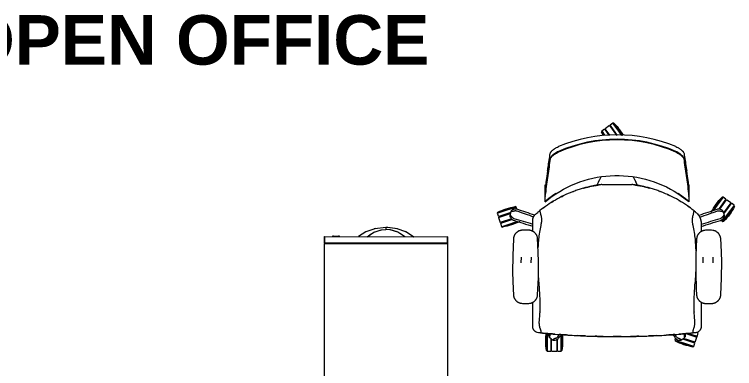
# Model space of a CAD drawing. Header units: inches. Extents: x 920 to 2661, y -647 to 1865.
# Drawn here: x 2436.1 to 2523.5, y 1486.7 to 1529.6 of the extents above; entities that cross this region are included whole.
import ezdxf

# ---------------------------------------------------------------- set-up
doc = ezdxf.new("R2010")
doc.units = ezdxf.units.IN
doc.header["$MEASUREMENT"] = 0
doc.layers.add('A-AREA-IDEN', color=2, linetype='Continuous', lineweight=9)
doc.layers.add('I-FURN', color=30, linetype='Continuous', lineweight=9)
doc.styles.add('Swis721 Lt BT_B', font='', dxfattribs={"height": 6})
doc.styles.get('Swis721 Lt BT_B').set_extended_font_data('Swis721 Lt BT', bold=True)

# ---------------------------------------------------------------- blocks, each defined once
blk = doc.blocks.new('HON - Contain - Mobile Pedestal M Fronts BF - 18_ D-V28-FIRST FLOOR CONSTRUCTION')
at = {"layer": 'I-FURN'}
for p, q in [((-7.5, 8.019), (-7.5, -8.149)), ((7.5, -8.149), (7.5, 8.023)), ((-7.437, -8.149), (-7.5, -8.149)), ((-7.455, -8.211), (-7.455, -8.976)), ((-7.455, -8.211), (-7.455, -8.976)), ((-7.455, -8.211), (-7.455, -8.211)), ((-7.453, -8.211), (-7.447, -8.211)), ((-7.449, -8.211), (-7.449, -8.976)), ((-7.449, -8.211), (-7.449, -8.976)), ((-7.444, -8.211), (-7.449, -8.211)), ((-7.449, -8.211), (-7.394, -8.211)), ((-7.449, -8.976), (-7.449, -8.211)), ((-7.449, -8.211), (-7.449, -8.976)), ((7.437, -8.149), (-7.437, -8.149)), ((-7.394, -8.211), (7.4, -8.211)), ((7.4, -8.211), (7.455, -8.211)), ((7.5, -8.149), (7.437, -8.149)), ((7.455, -8.211), (7.453, -8.211)), ((7.455, -8.976), (7.455, -8.211)), ((7.455, -8.211), (7.455, -8.976)), ((7.455, -8.976), (7.455, -8.211)), ((7.455, -8.976), (7.455, -8.211)), ((7.455, -8.211), (7.455, -8.211)), ((-7.455, -8.976), (-7.455, -8.976)), ((-7.447, -8.976), (-7.453, -8.976)), ((-7.394, -8.976), (-7.449, -8.976)), ((-7.449, -8.976), (-7.444, -8.976)), ((7.4, -8.976), (-7.394, -8.976)), ((-3.347, -8.979), (-3.343, -8.976)), ((-3.347, -8.979), (-3.292, -9.014)), ((-3.317, -8.976), (-3.343, -8.976)), ((-2.296, -8.976), (-1.783, -9.31)), ((-1.358, -9.552), (-0.558, -9.807)), ((1.415, -9.534), (0.579, -9.8)), ((2.296, -8.976), (1.783, -9.31)), ((5.642, -8.976), (5.642, -9.023)), ((5.642, -9.023), (5.763, -9.023)), ((6.468, -9.023), (5.642, -9.023)), ((6.347, -9.023), (6.468, -9.023)), ((6.468, -9.023), (6.468, -8.976)), ((7.455, -8.976), (7.4, -8.976)), ((7.453, -8.976), (7.455, -8.976)), ((7.455, -8.976), (7.455, -8.976))]:
    blk.add_line(p, q, dxfattribs=at)
at = {"layer": 'I-FURN', "flags": 128}
for points in [[(-3.347, -8.979), (-2.415, -9.572), (-1.371, -9.939), (-0.225, -10.088), (0, -10.095)], [(-2.462, -9.543), (-2.415, -9.572), (-2.331, -9.602)], [(-2.296, -8.976), (-1.459, -9.52), (-0.526, -9.817), (0, -9.855)], [(2.296, -8.976), (1.459, -9.52), (0.526, -9.817), (0, -9.855)], [(0, -10.095), (1.362, -9.941), (2.455, -9.553), (3.347, -8.979)], [(2.33, -9.597), (2.455, -9.553), (3.347, -8.979)], [(-1.421, -9.921), (-1.371, -9.939), (-1.183, -9.963)], [(-0.384, -10.067), (-0.225, -10.088), (0, -10.095)], [(1.281, -9.95), (1.362, -9.941), (1.446, -9.911)]]:
    blk.add_lwpolyline(points, dxfattribs=at)
at = {"layer": 'I-FURN'}
for points, knots in [([(3.317, -8.976), (3.318, -8.976), (3.324, -8.976), (3.332, -8.976), (3.339, -8.976), (3.345, -8.976), (3.345, -8.976), (3.343, -8.976)], [0.8888889, 0.8888889, 0.8888889, 0.8888889, 0.8958333, 0.9166667, 0.9375, 0.9583333, 1, 1, 1, 1]), ([(0, -9.9), (0, -9.897), (0, -9.89), (0, -9.883), (0, -9.878), (0, -9.877)], [0, 0, 0, 0, 0.363636, 0.727273, 1, 1, 1, 1]), ([(0, -9.897), (0, -9.895), (0, -9.89), (0, -9.883), (0, -9.88), (0, -9.878)], [0.0909091, 0.0909091, 0.0909091, 0.0909091, 0.3636364, 0.7272727, 0.9090909, 0.9090909, 0.9090909, 0.9090909]), ([(0, -9.975), (0, -9.962), (0, -9.941), (0, -9.92), (0, -9.908), (0, -9.902), (0, -9.9)], [0, 0, 0, 0, 0.5, 0.75, 0.875, 1, 1, 1, 1]), ([(0, -10.094), (0, -10.094), (0, -10.087), (0, -10.054), (0, -10.005), (0, -9.975)], [0.3333333, 0.3333333, 0.3333333, 0.3333333, 0.4444444, 0.6666667, 1, 1, 1, 1])]:
    blk.add_open_spline(points, degree=3, knots=knots, dxfattribs=at)
for points in [[(3.344, -8.976), (3.345, -8.976), (3.345, -8.976), (3.343, -8.976)], [(0, -9.877), (0, -9.871), (0, -9.862), (0, -9.857), (0, -9.856)], [(0, -9.876), (0, -9.882), (0, -9.888), (0, -9.895)], [(0, -9.876), (0, -9.882), (0, -9.888), (0, -9.895)]]:
    blk.add_open_spline(points, degree=3, dxfattribs=at)
blk = doc.blocks.new('HON_Ignition_2_Task_Low-back - Task Low-back_ Mesh Back_ Advanced Synchro-tilt-V59-FIRST FLOOR CONSTRUCTION')
at = {"layer": 'I-FURN'}
for p, q in [((-0.514, 15.12), (-0.853, 14.873)), ((-0.385, 15.109), (-0.514, 15.12)), ((0.192, 14.149), (-0.479, 15.072)), ((0.271, 14.207), (-0.353, 15.065)), ((-1.872, 14.132), (-1.901, 14.006)), ((-1.532, 14.379), (-1.872, 14.132)), ((-1.837, 14.085), (-1.518, 13.646)), ((-1.498, 14.332), (-1.008, 13.658)), ((-0.932, 14.816), (-1.452, 14.437)), ((-0.877, 13.645), (-1.452, 14.437)), ((-0.932, 14.815), (-0.079, 13.643)), ((-0.147, 13.903), (-0.818, 14.826)), ((0.565, 13.637), (0.192, 14.149)), ((0.689, 13.632), (0.271, 14.207)), ((-1.869, 13.962), (-1.631, 13.634)), ((0.051, 13.63), (-0.147, 13.903)), ((-2.267, 7.996), (-2.475, 7.588)), ((2.481, 7.575), (2.267, 7.996)), ((-8.717, 7.206), (-8.717, 6.465)), ((8.717, 6.465), (8.717, 7.206)), ((-8.717, 6.465), (-8.717, 6.38)), ((-8.717, 6.465), (-8.717, 6.387)), ((-8.717, 6.465), (-8.717, 6.387)), ((-8.717, 6.234), (-8.717, 6.38)), ((8.717, 6.38), (8.717, 6.465)), ((8.717, 6.387), (8.717, 6.465)), ((8.717, 6.387), (8.717, 6.465)), ((8.717, 6.38), (8.717, 6.234)), ((12.861, 6.15), (12.732, 6.139)), ((13.2, 5.904), (12.861, 6.15)), ((12.7, 6.095), (12.077, 5.236)), ((12.826, 6.103), (12.156, 5.179)), ((12.443, 4.692), (13.28, 5.845)), ((13.166, 5.856), (12.496, 4.933)), ((13.801, 5.467), (12.92, 4.253)), ((13.176, 4.439), (13.846, 5.363)), ((13.801, 5.468), (13.28, 5.846)), ((14.22, 5.164), (13.88, 5.411)), ((-13.396, 4.558), (-14.482, 4.206)), ((-13.427, 4.651), (-14.435, 4.323)), ((-12.418, 4.979), (-13.427, 4.651)), ((-12.311, 4.911), (-13.396, 4.558)), ((-12.255, 4.93), (-12.366, 4.996)), ((-12.175, 4.683), (-12.255, 4.93)), ((12.077, 5.236), (11.498, 4.439)), ((12.156, 5.179), (11.659, 4.494)), ((12.496, 4.933), (12.317, 4.686)), ((12.948, 4.125), (13.176, 4.439)), ((13.515, 4.193), (14.186, 5.117)), ((13.594, 4.135), (14.217, 4.994)), ((14.249, 5.038), (14.22, 5.164)), ((-14.487, 4.306), (-14.538, 4.187)), ((-14.538, 4.187), (-14.408, 3.788)), ((-14.378, 3.695), (-14.179, 3.083)), ((-14.377, 3.696), (-12.951, 4.159)), ((-13.267, 4.159), (-14.352, 3.806)), ((-12.829, 3.522), (-14.178, 3.084)), ((-12.898, 4.279), (-13.267, 4.159)), ((12.845, 3.269), (13.515, 4.193)), ((12.972, 3.277), (13.594, 4.135)), ((-14.148, 2.989), (-14.018, 2.59)), ((-14.092, 3.008), (-13.007, 3.36)), ((-13.962, 2.608), (-12.877, 2.961)), ((-13.855, 2.54), (-12.847, 2.868)), ((-13.007, 3.36), (-12.724, 3.452)), ((-12.877, 2.961), (-12.084, 3.219)), ((-12.847, 2.868), (-11.917, 3.171)), ((-10.233, 1.996), (-10.233, 3.335)), ((10.194, 2.962), (10.194, 1.974)), ((12.606, 3.37), (12.811, 3.221)), ((12.811, 3.221), (12.94, 3.233)), ((-14.018, 2.59), (-13.907, 2.524)), ((-11.653, -1.14), (-11.673, -1.805)), ((-10.411, -1.801), (-10.391, -1.137)), ((10.391, -1.137), (10.411, -1.801)), ((11.673, -1.805), (11.653, -1.14)), ((-10.233, -7.718), (-10.233, -6.592)), ((10.194, -6.573), (10.194, -7.718)), ((-10.233, -9.536), (-10.233, -7.718)), ((10.194, -7.718), (10.194, -9.536)), ((-8.575, -10.335), (-8.575, -11.33)), ((-8.478, -10.329), (-8.478, -11.33)), ((-6.701, -11.33), (-6.701, -10.474)), ((8.321, -10.386), (9.665, -10.821)), ((9.641, -10.709), (8.578, -10.365)), ((9.77, -10.31), (9.664, -10.276)), ((9.697, -10.728), (9.826, -10.328)), ((9.826, -10.328), (9.775, -10.209)), ((-8.575, -11.33), (-8.575, -12.391)), ((-8.478, -11.33), (-8.478, -12.471)), ((-8.058, -10.942), (-8.058, -11.33)), ((-8.058, -11.33), (-8.058, -12.471)), ((-7.96, -12.529), (-7.96, -11.03)), ((-7.317, -11.114), (-7.317, -12.529)), ((-7.218, -11.33), (-7.218, -11.037)), ((-7.218, -12.471), (-7.218, -11.33)), ((-6.798, -11.33), (-6.798, -10.503)), ((-6.798, -12.471), (-6.798, -11.33)), ((-6.701, -12.391), (-6.701, -11.33)), ((7.102, -10.95), (7.025, -11.187)), ((7.025, -11.187), (7.076, -11.306)), ((7.081, -11.205), (8.167, -11.556)), ((7.128, -11.322), (8.137, -11.649)), ((7.927, -11.037), (8.296, -11.157)), ((9.467, -11.434), (8.04, -10.971)), ((8.296, -11.157), (9.382, -11.509)), ((9.468, -11.434), (9.666, -10.822)), ((8.137, -11.649), (9.146, -11.976)), ((8.167, -11.556), (9.253, -11.908)), ((9.198, -11.993), (9.308, -11.926)), ((9.308, -11.926), (9.438, -11.527)), ((-8.575, -12.445), (-8.478, -12.53)), ((-8.478, -12.53), (-8.058, -12.53)), ((-7.96, -12.53), (-7.317, -12.53)), ((-7.218, -12.53), (-6.798, -12.53)), ((-6.798, -12.53), (-6.701, -12.445))]:
    blk.add_line(p, q, dxfattribs=at)
at = {"layer": 'I-FURN', "flags": 128}
for points in [[(-0.385, 15.109), (-0.189, 14.907), (-0.002, 14.697), (0.177, 14.48), (0.345, 14.26)], [(-1.682, 13.609), (-1.771, 13.762), (-1.901, 14.006)], [(0.345, 14.26), (0.505, 14.029), (0.656, 13.792), (0.742, 13.644)], [(-8.717, 5.584), (-8.298, 5.925), (-7.865, 6.248), (-7.42, 6.554), (-6.963, 6.841), (-6.494, 7.111), (-6.016, 7.361), (-5.527, 7.592), (-5.03, 7.803), (-4.525, 7.994), (-4.013, 8.165), (-3.494, 8.315), (-2.969, 8.444), (-2.44, 8.552), (-1.907, 8.639), (-1.371, 8.705), (-0.832, 8.749), (-0.293, 8.772), (0.247, 8.772), (0.787, 8.752), (1.326, 8.71), (1.862, 8.646), (2.395, 8.561), (2.925, 8.454), (3.45, 8.327), (3.969, 8.178), (4.482, 8.009), (4.988, 7.82), (5.486, 7.61), (5.975, 7.381), (6.455, 7.132), (6.924, 6.865), (7.382, 6.579), (7.828, 6.274), (8.262, 5.953), (8.683, 5.614), (8.717, 5.584)], [(-8.444, 9.343), (-8.548, 8.66), (-8.652, 7.977)], [(8.652, 7.977), (8.548, 8.66), (8.444, 9.343)], [(-2.267, 7.996), (-2.11, 8.304), (-1.958, 8.602)], [(1.958, 8.602), (2.11, 8.304), (2.267, 7.996)], [(-8.717, 6.465), (-8.717, 6.749), (-8.717, 7.049), (-8.717, 7.349)], [(-1.872, 7.677), (0.591, 7.677), (1.802, 7.677)], [(8.717, 7.349), (8.717, 7.049), (8.717, 6.749), (8.717, 6.465)], [(-8.717, 5.666), (-8.295, 6.006), (-7.859, 6.329), (-7.421, 6.628)], [(7.421, 6.628), (7.869, 6.322), (8.305, 5.998), (8.717, 5.666)], [(12.004, 5.29), (12.174, 5.514), (12.352, 5.731), (12.54, 5.94), (12.732, 6.139)], [(11.422, 4.334), (11.554, 4.582), (11.695, 4.825), (11.846, 5.063), (12.004, 5.29)], [(-14.487, 4.306), (-14.235, 4.43), (-13.977, 4.543), (-13.716, 4.647), (-13.455, 4.737)], [(-13.455, 4.737), (-13.185, 4.819), (-12.913, 4.889), (-12.638, 4.949), (-12.366, 4.996)], [(14.249, 5.038), (14.118, 4.79), (13.976, 4.546), (13.825, 4.309), (13.668, 4.082)], [(13.668, 4.082), (13.498, 3.858), (13.319, 3.641), (13.132, 3.431), (12.94, 3.233)], [(-12.819, 2.782), (-13.088, 2.701), (-13.36, 2.631), (-13.635, 2.571), (-13.907, 2.524)], [(-11.786, 3.213), (-12.039, 3.09), (-12.296, 2.976), (-12.558, 2.873), (-12.819, 2.782)], [(-11.606, 2.129), (-11.651, 2.122), (-11.695, 2.113), (-11.738, 2.103), (-11.782, 2.091), (-11.824, 2.077), (-11.867, 2.061), (-11.908, 2.044), (-11.949, 2.025), (-11.989, 2.005), (-12.028, 1.983), (-12.066, 1.959), (-12.103, 1.934), (-12.14, 1.907), (-12.175, 1.879), (-12.209, 1.85), (-12.242, 1.819), (-12.273, 1.787), (-12.303, 1.754), (-12.332, 1.72), (-12.36, 1.684), (-12.386, 1.648), (-12.41, 1.61), (-12.433, 1.571), (-12.455, 1.532), (-12.474, 1.492), (-12.493, 1.45), (-12.509, 1.409), (-12.524, 1.366), (-12.537, 1.323), (-12.549, 1.28), (-12.558, 1.236), (-12.566, 1.192), (-12.573, 1.147), (-12.577, 1.103), (-12.578, 1.09)], [(-10.603, 2.127), (-10.751, 2.144), (-10.9, 2.155), (-11.048, 2.161), (-11.197, 2.161), (-11.346, 2.154), (-11.494, 2.142), (-11.606, 2.129)], [(-9.643, 1.096), (-9.647, 1.14), (-9.652, 1.185), (-9.66, 1.229), (-9.669, 1.272), (-9.68, 1.316), (-9.693, 1.358), (-9.707, 1.401), (-9.723, 1.442), (-9.741, 1.483), (-9.76, 1.523), (-9.781, 1.563), (-9.803, 1.601), (-9.827, 1.639), (-9.852, 1.676), (-9.879, 1.711), (-9.908, 1.746), (-9.937, 1.779), (-9.968, 1.811), (-10, 1.842), (-10.034, 1.872), (-10.068, 1.9), (-10.104, 1.927), (-10.141, 1.952), (-10.179, 1.976), (-10.217, 1.998), (-10.257, 2.019), (-10.297, 2.038), (-10.338, 2.056), (-10.38, 2.072), (-10.422, 2.086), (-10.465, 2.098), (-10.508, 2.109), (-10.552, 2.118), (-10.596, 2.125), (-10.603, 2.127)], [(10.603, 2.127), (10.559, 2.12), (10.515, 2.111), (10.472, 2.1), (10.429, 2.088), (10.387, 2.074), (10.345, 2.059), (10.304, 2.041), (10.263, 2.022), (10.224, 2.002), (10.185, 1.98), (10.147, 1.956), (10.11, 1.931), (10.074, 1.905), (10.04, 1.877), (10.006, 1.847), (9.974, 1.817), (9.942, 1.785), (9.913, 1.752), (9.884, 1.717), (9.857, 1.682), (9.831, 1.645), (9.807, 1.608), (9.784, 1.57), (9.763, 1.53), (9.744, 1.49), (9.726, 1.449), (9.709, 1.408), (9.695, 1.366), (9.682, 1.323), (9.671, 1.28), (9.661, 1.236), (9.654, 1.192), (9.648, 1.148), (9.644, 1.104), (9.643, 1.096)], [(11.606, 2.129), (11.458, 2.145), (11.31, 2.156), (11.161, 2.161), (11.012, 2.16), (10.864, 2.153), (10.715, 2.14), (10.603, 2.127)], [(12.578, 1.09), (12.574, 1.135), (12.568, 1.179), (12.561, 1.224), (12.552, 1.268), (12.541, 1.311), (12.528, 1.354), (12.514, 1.397), (12.497, 1.439), (12.48, 1.48), (12.46, 1.521), (12.439, 1.56), (12.417, 1.599), (12.393, 1.637), (12.367, 1.674), (12.34, 1.71), (12.311, 1.745), (12.282, 1.778), (12.25, 1.811), (12.218, 1.842), (12.184, 1.871), (12.15, 1.9), (12.114, 1.927), (12.077, 1.952), (12.039, 1.976), (12, 1.999), (11.96, 2.02), (11.919, 2.039), (11.878, 2.057), (11.836, 2.073), (11.794, 2.087), (11.751, 2.1), (11.707, 2.11), (11.663, 2.12), (11.619, 2.127), (11.606, 2.129)], [(-12.578, 1.09), (-12.673, -0.944), (-12.686, -2.981), (-12.618, -5.016), (-12.577, -5.692)], [(-9.643, -5.686), (-9.548, -3.651), (-9.534, -1.615), (-9.602, 0.421), (-9.643, 1.096)], [(9.643, 1.096), (9.548, -0.938), (9.534, -2.975), (9.602, -5.01), (9.643, -5.686)], [(12.577, -5.692), (12.672, -3.657), (12.686, -1.621), (12.618, 0.415), (12.578, 1.09)], [(-12.577, -5.692), (-12.573, -5.736), (-12.568, -5.78), (-12.56, -5.824), (-12.551, -5.868), (-12.54, -5.911), (-12.528, -5.954), (-12.514, -5.996), (-12.498, -6.038), (-12.48, -6.078), (-12.461, -6.119), (-12.44, -6.158), (-12.417, -6.196), (-12.394, -6.234), (-12.368, -6.271), (-12.341, -6.306), (-12.313, -6.341), (-12.284, -6.374), (-12.253, -6.406), (-12.22, -6.437), (-12.187, -6.466), (-12.153, -6.494), (-12.117, -6.521), (-12.08, -6.546), (-12.043, -6.57), (-12.004, -6.593), (-11.965, -6.613), (-11.924, -6.632), (-11.884, -6.65), (-11.842, -6.666), (-11.8, -6.68), (-11.757, -6.692), (-11.714, -6.703), (-11.67, -6.712), (-11.626, -6.719), (-11.617, -6.721)], [(-10.609, -6.721), (-10.564, -6.714), (-10.52, -6.705), (-10.477, -6.695), (-10.434, -6.683), (-10.391, -6.669), (-10.349, -6.653), (-10.308, -6.636), (-10.267, -6.617), (-10.227, -6.596), (-10.188, -6.574), (-10.15, -6.551), (-10.113, -6.525), (-10.077, -6.499), (-10.042, -6.471), (-10.008, -6.441), (-9.976, -6.411), (-9.945, -6.379), (-9.915, -6.345), (-9.886, -6.311), (-9.859, -6.275), (-9.833, -6.239), (-9.808, -6.201), (-9.785, -6.163), (-9.764, -6.123), (-9.745, -6.083), (-9.726, -6.042), (-9.71, -6), (-9.695, -5.958), (-9.682, -5.915), (-9.671, -5.872), (-9.661, -5.828), (-9.654, -5.784), (-9.648, -5.74), (-9.643, -5.695), (-9.643, -5.686)], [(9.643, -5.686), (9.647, -5.73), (9.652, -5.775), (9.66, -5.819), (9.669, -5.863), (9.68, -5.906), (9.692, -5.949), (9.707, -5.992), (9.723, -6.033), (9.741, -6.075), (9.76, -6.115), (9.781, -6.155), (9.803, -6.193), (9.827, -6.231), (9.853, -6.268), (9.88, -6.304), (9.908, -6.338), (9.938, -6.372), (9.969, -6.404), (10.002, -6.435), (10.035, -6.465), (10.07, -6.493), (10.106, -6.52), (10.143, -6.545), (10.18, -6.569), (10.219, -6.592), (10.259, -6.613), (10.299, -6.632), (10.34, -6.65), (10.382, -6.665), (10.425, -6.68), (10.468, -6.692), (10.511, -6.703), (10.555, -6.712), (10.599, -6.72), (10.609, -6.721)], [(11.617, -6.721), (11.661, -6.714), (11.705, -6.705), (11.748, -6.695), (11.791, -6.683), (11.834, -6.669), (11.875, -6.653), (11.916, -6.636), (11.957, -6.617), (11.996, -6.597), (12.035, -6.575), (12.073, -6.551), (12.11, -6.526), (12.146, -6.5), (12.18, -6.472), (12.214, -6.443), (12.246, -6.412), (12.277, -6.38), (12.307, -6.347), (12.336, -6.313), (12.363, -6.278), (12.389, -6.241), (12.413, -6.204), (12.436, -6.166), (12.457, -6.126), (12.476, -6.086), (12.494, -6.046), (12.51, -6.004), (12.525, -5.962), (12.538, -5.92), (12.549, -5.876), (12.559, -5.833), (12.566, -5.789), (12.572, -5.745), (12.577, -5.701), (12.577, -5.692)], [(-11.617, -6.721), (-11.47, -6.738), (-11.321, -6.749), (-11.172, -6.755), (-11.024, -6.754), (-10.875, -6.748), (-10.727, -6.735), (-10.609, -6.721)], [(10.609, -6.721), (10.756, -6.738), (10.905, -6.749), (11.054, -6.755), (11.202, -6.754), (11.351, -6.747), (11.499, -6.735), (11.617, -6.721)], [(-8.666, -11.33), (-8.66, -11.049), (-8.643, -10.768), (-8.614, -10.489), (-8.597, -10.366)], [(-8.575, -12.445), (-8.615, -12.167), (-8.643, -11.887), (-8.66, -11.606), (-8.666, -11.33)], [(-6.61, -11.33), (-6.616, -11.611), (-6.633, -11.892), (-6.662, -12.172), (-6.701, -12.445)], [(-6.659, -10.518), (-6.633, -10.773), (-6.616, -11.054), (-6.61, -11.33)], [(8.109, -11.735), (7.843, -11.643), (7.582, -11.54), (7.324, -11.427), (7.076, -11.306)], [(9.198, -11.993), (8.921, -11.945), (8.646, -11.885), (8.373, -11.815), (8.109, -11.735)]]:
    blk.add_lwpolyline(points, dxfattribs=at)
at = {"layer": 'I-FURN'}
for centre, radius, start, end in [((0, -4.73), 18.432, 67.27778, 112.72222), ((0, -4.73), 17.894, 66.55418, 113.44582), ((0, -4.73), 17.894, 66.55418, 113.44582), ((0, -4.73), 17.827, 66.46083, 113.53917), ((0, 0), 13.604, 160.74542, 163.24316), ((0, 0), 13.604, 16.74215, 19.24643), ((0, 0), 13.604, 232.74214, 235.24644), ((0, 0), 13.604, 304.74214, 307.24644)]:
    blk.add_arc(centre, radius, start, end, dxfattribs=at)
for centre, major_axis, ratio, start_param, end_param in [((-11.32, -7.634), (-0.377, 2.029), 0.931761, 4.464175, 4.481391), ((10.611, -8.12), (9.718, 17.793), 0.983333, 2.043532, 2.045652), ((-10.65, -8.12), (-9.718, 17.793), 0.983331, 4.237568, 4.239688), ((11.281, -7.634), (0.378, 2.029), 0.93184, 1.80193, 1.819146)]:
    blk.add_ellipse(centre, major_axis=major_axis, ratio=ratio, start_param=start_param, end_param=end_param, dxfattribs=at)
for points, knots in [([(-8.117, 11.441), (-8.111, 11.48), (-8.085, 11.543), (-8.03, 11.625), (-7.992, 11.674), (-7.96, 11.71), (-7.925, 11.747), (-7.887, 11.785), (-7.847, 11.823), (-7.804, 11.86), (-7.758, 11.898), (-7.71, 11.935), (-7.66, 11.973), (-7.589, 12.021), (-7.496, 12.081), (-7.337, 12.173), (-7.207, 12.234), (-7.12, 12.272)], [-1, -1, -1, -1, -0.833333, -0.75, -0.708333, -0.666667, -0.625, -0.583333, -0.541667, -0.5, -0.458333, -0.416667, -0.375, -0.333333, -0.25, -0.166667, 0, 0, 0, 0]), ([(7.12, 12.272), (7.207, 12.234), (7.337, 12.173), (7.496, 12.081), (7.608, 12.009), (7.694, 11.948), (7.758, 11.898), (7.804, 11.86), (7.847, 11.823), (7.887, 11.785), (7.925, 11.748), (7.96, 11.711), (7.992, 11.674), (8.03, 11.626), (8.085, 11.544), (8.111, 11.48), (8.117, 11.441)], [-1, -1, -1, -1, -0.833333, -0.75, -0.666667, -0.583333, -0.541667, -0.5, -0.458333, -0.416667, -0.375, -0.333333, -0.291667, -0.25, -0.166667, 0, 0, 0, 0]), ([(-7.12, 11.687), (-7.208, 11.647), (-7.338, 11.583), (-7.477, 11.5), (-7.553, 11.45), (-7.608, 11.412), (-7.661, 11.374), (-7.711, 11.335), (-7.759, 11.296), (-7.805, 11.257), (-7.848, 11.218), (-7.888, 11.178), (-7.925, 11.139), (-7.96, 11.1), (-7.992, 11.061), (-8.03, 11.01), (-8.085, 10.924), (-8.111, 10.857), (-8.117, 10.815)], [0, 0, 0, 0, 0.166667, 0.25, 0.291667, 0.333333, 0.375, 0.416667, 0.458333, 0.5, 0.541667, 0.583333, 0.625, 0.666667, 0.708333, 0.75, 0.833333, 1, 1, 1, 1]), ([(-7.12, 11.687), (-7.208, 11.647), (-7.338, 11.583), (-7.477, 11.5), (-7.553, 11.45), (-7.608, 11.412), (-7.661, 11.374), (-7.711, 11.335), (-7.759, 11.296), (-7.805, 11.257), (-7.848, 11.218), (-7.888, 11.178), (-7.925, 11.139), (-7.96, 11.1), (-7.992, 11.061), (-8.03, 11.01), (-8.085, 10.924), (-8.111, 10.857), (-8.117, 10.815)], [-1, -1, -1, -1, -0.833333, -0.75, -0.708333, -0.666667, -0.625, -0.583333, -0.541667, -0.5, -0.458333, -0.416667, -0.375, -0.333333, -0.291667, -0.25, -0.166667, 0, 0, 0, 0]), ([(-8.117, 10.74), (-8.111, 10.782), (-8.085, 10.849), (-8.03, 10.935), (-7.992, 10.986), (-7.96, 11.025), (-7.925, 11.064), (-7.888, 11.103), (-7.848, 11.143), (-7.805, 11.182), (-7.759, 11.222), (-7.711, 11.261), (-7.661, 11.3), (-7.608, 11.338), (-7.553, 11.376), (-7.477, 11.426), (-7.338, 11.51), (-7.208, 11.574), (-7.12, 11.614)], [0, 0, 0, 0, 0.166667, 0.25, 0.291667, 0.333333, 0.375, 0.416667, 0.458333, 0.5, 0.541667, 0.583333, 0.625, 0.666667, 0.708333, 0.75, 0.833333, 1, 1, 1, 1]), ([(8.117, 10.815), (8.111, 10.857), (8.085, 10.924), (8.03, 11.011), (7.992, 11.062), (7.96, 11.1), (7.925, 11.139), (7.888, 11.178), (7.847, 11.218), (7.804, 11.257), (7.759, 11.296), (7.711, 11.335), (7.661, 11.374), (7.608, 11.413), (7.553, 11.45), (7.477, 11.5), (7.338, 11.583), (7.208, 11.647), (7.12, 11.687)], [0, 0, 0, 0, 0.166667, 0.25, 0.291667, 0.333333, 0.375, 0.416667, 0.458333, 0.5, 0.541667, 0.583333, 0.625, 0.666667, 0.708333, 0.75, 0.833333, 1, 1, 1, 1]), ([(8.117, 10.815), (8.111, 10.857), (8.085, 10.924), (8.03, 11.011), (7.992, 11.062), (7.96, 11.1), (7.925, 11.139), (7.888, 11.178), (7.847, 11.218), (7.804, 11.257), (7.759, 11.296), (7.711, 11.335), (7.661, 11.374), (7.608, 11.413), (7.553, 11.45), (7.477, 11.5), (7.338, 11.583), (7.208, 11.647), (7.12, 11.687)], [-1, -1, -1, -1, -0.833333, -0.75, -0.708333, -0.666667, -0.625, -0.583333, -0.541667, -0.5, -0.458333, -0.416667, -0.375, -0.333333, -0.291667, -0.25, -0.166667, 0, 0, 0, 0]), ([(7.12, 11.614), (7.208, 11.574), (7.338, 11.51), (7.477, 11.426), (7.553, 11.376), (7.608, 11.339), (7.66, 11.3), (7.711, 11.261), (7.759, 11.222), (7.804, 11.182), (7.847, 11.143), (7.888, 11.103), (7.925, 11.064), (7.96, 11.025), (7.992, 10.987), (8.03, 10.935), (8.085, 10.849), (8.111, 10.782), (8.117, 10.74)], [0, 0, 0, 0, 0.166667, 0.25, 0.291667, 0.333333, 0.375, 0.416667, 0.458333, 0.5, 0.541667, 0.583333, 0.625, 0.666667, 0.708333, 0.75, 0.833333, 1, 1, 1, 1]), ([(-8.117, 10.815), (-8.217, 10.148), (-8.365, 9.125), (-8.562, 7.711), (-8.659, 6.979), (-8.708, 6.608)], [0, 0, 0, 0, 0.5, 0.75, 1, 1, 1, 1]), ([(-8.117, 10.815), (-8.217, 10.148), (-8.365, 9.125), (-8.562, 7.711), (-8.659, 6.979), (-8.708, 6.608)], [-1, -1, -1, -1, -0.5, -0.25, 0, 0, 0, 0]), ([(8.117, 10.74), (8.217, 10.071), (8.365, 9.047), (8.562, 7.629), (8.659, 6.896), (8.708, 6.524)], [0, 0, 0, 0, 0.5, 0.75, 1, 1, 1, 1]), ([(-1.872, 7.677), (-1.915, 7.672), (-2.005, 7.66), (-2.131, 7.643), (-2.22, 7.63), (-2.262, 7.624), (-2.291, 7.619), (-2.372, 7.607), (-2.516, 7.584), (-2.667, 7.557), (-2.758, 7.541), (-2.79, 7.535), (-2.839, 7.526), (-2.945, 7.505), (-3.109, 7.472), (-3.328, 7.424), (-3.569, 7.368), (-3.92, 7.279), (-4.359, 7.156), (-4.885, 6.986), (-5.234, 6.86), (-5.408, 6.793)], [-1, -1, -1, -1, -0.946429, -0.892857, -0.866071, -0.859375, -0.852679, -0.839286, -0.785714, -0.732143, -0.71875, -0.712054, -0.705357, -0.678571, -0.625, -0.571429, -0.5, -0.428571, -0.285714, -0.142857, 0, 0, 0, 0]), ([(-4.028, 7.248), (-3.907, 7.282), (-3.664, 7.345), (-3.296, 7.432), (-2.99, 7.497), (-2.774, 7.538), (-2.667, 7.557), (-2.605, 7.568), (-2.559, 7.576), (-2.513, 7.584), (-2.451, 7.594), (-2.373, 7.607), (-2.296, 7.619), (-2.237, 7.628), (-2.208, 7.632), (-2.193, 7.634)], [-1, -1, -1, -1, -0.8333333, -0.6666667, -0.5, -0.4166667, -0.375, -0.3541667, -0.3333333, -0.3125, -0.2916667, -0.25, -0.2083333, -0.1875, -0.1666667, -0.1666667, -0.1666667, -0.1666667]), ([(5.338, 6.793), (5.164, 6.86), (4.64, 7.05), (4.025, 7.235), (3.498, 7.368), (3.279, 7.419), (3.104, 7.458), (2.972, 7.485), (2.863, 7.507), (2.776, 7.524), (2.711, 7.536), (2.646, 7.548), (2.558, 7.564), (2.446, 7.583), (2.338, 7.601), (2.256, 7.614), (2.198, 7.623), (2.142, 7.631), (2.07, 7.642), (1.984, 7.654), (1.889, 7.666), (1.83, 7.674), (1.802, 7.677)], [-1, -1, -1, -1, -0.857143, -0.571429, -0.5, -0.428571, -0.392857, -0.357143, -0.321429, -0.303571, -0.285714, -0.267857, -0.25, -0.214286, -0.178571, -0.160714, -0.142857, -0.125, -0.107143, -0.071429, -0.035714, 0, 0, 0, 0]), ([(2.123, 7.634), (2.137, 7.632), (2.166, 7.628), (2.226, 7.619), (2.302, 7.607), (2.38, 7.594), (2.442, 7.584), (2.489, 7.576), (2.535, 7.568), (2.596, 7.557), (2.703, 7.538), (2.919, 7.497), (3.226, 7.432), (3.593, 7.345), (3.836, 7.282), (3.957, 7.248)], [-0.8333333, -0.8333333, -0.8333333, -0.8333333, -0.8125, -0.7916667, -0.75, -0.7083333, -0.6875, -0.6666667, -0.6458333, -0.625, -0.5833333, -0.5, -0.3333333, -0.1666667, 0, 0, 0, 0]), ([(-8.717, 6.62), (-8.717, 6.569), (-8.717, 6.505), (-8.717, 6.467), (-8.717, 6.457)], [0, 0, 0, 0, 0.3333333, 0.5226671, 0.5226671, 0.5226671, 0.5226671]), ([(-8.717, 5.587), (-8.717, 5.579), (-8.717, 5.601), (-8.717, 5.758), (-8.717, 6), (-8.717, 6.151), (-8.717, 6.234)], [0.2, 0.2, 0.2, 0.2, 0.4, 0.7, 0.85, 1, 1, 1, 1]), ([(-6.774, 6.188), (-6.7, 6.225), (-6.614, 6.267), (-6.528, 6.309), (-6.517, 6.314)], [-0.43709679, -0.43709679, -0.43709679, -0.43709679, -0.4, -0.39441329, -0.39441329, -0.39441329, -0.39441329]), ([(5.121, 6.874), (5.14, 6.867), (5.173, 6.855), (5.206, 6.843), (5.22, 6.837)], [-0.80960461, -0.80960461, -0.80960461, -0.80960461, -0.8, -0.79312864, -0.79312864, -0.79312864, -0.79312864]), ([(8.717, 6.457), (8.717, 6.467), (8.717, 6.505), (8.717, 6.569), (8.717, 6.62)], [0.4773329, 0.4773329, 0.4773329, 0.4773329, 0.6666667, 1, 1, 1, 1]), ([(8.717, 6.234), (8.717, 6.123), (8.717, 5.929), (8.717, 5.682), (8.717, 5.584), (8.717, 5.583), (8.717, 5.587)], [0, 0, 0, 0, 0.2, 0.4, 0.7, 0.8, 0.8, 0.8, 0.8]), ([(-12.113, 4.67), (-12.19, 4.695), (-12.347, 4.72), (-12.559, 4.68), (-12.726, 4.594), (-12.806, 4.526), (-12.843, 4.486)], [-1, -1, -1, -1, -0.7, -0.4, -0.2, 0, 0, 0, 0]), ([(-12.843, 4.486), (-12.843, 4.473), (-12.838, 4.456), (-12.825, 4.44), (-12.812, 4.432), (-12.795, 4.429), (-12.775, 4.43), (-12.752, 4.433), (-12.726, 4.437), (-12.699, 4.441), (-12.66, 4.448), (-12.626, 4.455), (-12.603, 4.46)], [-1, -1, -1, -1, -0.833333, -0.75, -0.666667, -0.583333, -0.5, -0.416667, -0.333333, -0.25, -0.166667, 0, 0, 0, 0]), ([(-12.603, 4.46), (-12.599, 4.461), (-12.592, 4.462), (-12.582, 4.465), (-12.574, 4.467), (-12.565, 4.47), (-12.555, 4.473), (-12.545, 4.476), (-12.534, 4.479), (-12.523, 4.482), (-12.512, 4.485), (-12.5, 4.489), (-12.488, 4.492), (-12.475, 4.494), (-12.458, 4.498), (-12.426, 4.504), (-12.398, 4.507), (-12.379, 4.509)], [-1, -1, -1, -1, -0.9, -0.85, -0.8, -0.75, -0.7, -0.65, -0.6, -0.55, -0.5, -0.45, -0.4, -0.35, -0.3, -0.2, 0, 0, 0, 0]), ([(8.494, 5.122), (8.516, 5.107), (8.636, 5.024), (8.752, 4.937), (8.847, 4.864)], [-0.21251556, -0.21251556, -0.21251556, -0.21251556, -0.2, -0.14372233, -0.14372233, -0.14372233, -0.14372233]), ([(12.844, 4.484), (12.789, 4.543), (12.661, 4.639), (12.455, 4.703), (12.268, 4.706), (12.165, 4.684), (12.114, 4.667)], [-1, -1, -1, -1, -0.7, -0.4, -0.2, 0, 0, 0, 0]), ([(12.38, 4.507), (12.399, 4.505), (12.427, 4.502), (12.459, 4.496), (12.476, 4.492), (12.488, 4.489), (12.501, 4.486), (12.513, 4.483), (12.524, 4.48), (12.535, 4.477), (12.546, 4.474), (12.556, 4.47), (12.566, 4.467), (12.575, 4.465), (12.583, 4.463), (12.593, 4.46), (12.6, 4.459), (12.603, 4.458)], [-1, -1, -1, -1, -0.8, -0.7, -0.65, -0.6, -0.55, -0.5, -0.45, -0.4, -0.35, -0.3, -0.25, -0.2, -0.15, -0.1, 0, 0, 0, 0]), ([(12.603, 4.458), (12.627, 4.452), (12.66, 4.446), (12.7, 4.439), (12.727, 4.435), (12.753, 4.431), (12.776, 4.428), (12.796, 4.427), (12.813, 4.43), (12.826, 4.439), (12.839, 4.454), (12.843, 4.471), (12.844, 4.484)], [-1, -1, -1, -1, -0.833333, -0.75, -0.666667, -0.583333, -0.5, -0.416667, -0.333333, -0.25, -0.166667, 0, 0, 0, 0]), ([(-12.817, 3.802), (-12.833, 3.82), (-12.855, 3.845), (-12.883, 3.874), (-12.903, 3.893), (-12.921, 3.911), (-12.938, 3.928), (-12.954, 3.941), (-12.97, 3.948), (-12.985, 3.949), (-13.004, 3.944), (-13.018, 3.933), (-13.027, 3.922)], [-1, -1, -1, -1, -0.833333, -0.75, -0.666667, -0.583333, -0.5, -0.416667, -0.333333, -0.25, -0.166667, 0, 0, 0, 0]), ([(-13.027, 3.922), (-13.016, 3.842), (-12.97, 3.689), (-12.841, 3.516), (-12.691, 3.403), (-12.595, 3.361), (-12.543, 3.345)], [-1, -1, -1, -1, -0.7, -0.4, -0.2, 0, 0, 0, 0]), ([(-12.664, 3.631), (-12.679, 3.644), (-12.7, 3.663), (-12.722, 3.686), (-12.733, 3.699), (-12.742, 3.709), (-12.75, 3.718), (-12.758, 3.728), (-12.765, 3.737), (-12.773, 3.746), (-12.779, 3.755), (-12.786, 3.764), (-12.792, 3.772), (-12.797, 3.779), (-12.803, 3.786), (-12.81, 3.794), (-12.814, 3.799), (-12.817, 3.802)], [-1, -1, -1, -1, -0.8, -0.7, -0.65, -0.6, -0.55, -0.5, -0.45, -0.4, -0.35, -0.3, -0.25, -0.2, -0.15, -0.1, 0, 0, 0, 0]), ([(-10.233, 3.335), (-10.233, 3.352), (-10.232, 3.386), (-10.228, 3.434), (-10.223, 3.473), (-10.219, 3.5), (-10.216, 3.514), (-10.214, 3.529), (-10.21, 3.547), (-10.204, 3.575), (-10.195, 3.608), (-10.185, 3.64), (-10.178, 3.662), (-10.173, 3.674), (-10.17, 3.684), (-10.166, 3.694), (-10.161, 3.706), (-10.152, 3.728), (-10.139, 3.759), (-10.121, 3.795), (-10.095, 3.842), (-10.059, 3.9), (-9.993, 3.988), (-9.934, 4.05), (-9.891, 4.087)], [0, 0, 0, 0, 0.05, 0.1, 0.15, 0.175, 0.1875, 0.2, 0.225, 0.25, 0.3, 0.35, 0.375, 0.3875, 0.4, 0.4125, 0.425, 0.45, 0.5, 0.55, 0.6, 0.7, 0.8, 1, 1, 1, 1]), ([(9.759, 4.116), (9.816, 4.052), (9.893, 3.95), (9.978, 3.807), (10.024, 3.715), (10.057, 3.641), (10.08, 3.584), (10.097, 3.537), (10.11, 3.498), (10.119, 3.469), (10.128, 3.44), (10.138, 3.401), (10.15, 3.352), (10.161, 3.302), (10.168, 3.261), (10.173, 3.23), (10.178, 3.198), (10.184, 3.154), (10.191, 3.077), (10.194, 3.009), (10.194, 2.962)], [0, 0, 0, 0, 0.2, 0.3, 0.4, 0.45, 0.5, 0.55, 0.575, 0.6, 0.625, 0.65, 0.7, 0.75, 0.775, 0.8, 0.825, 0.85, 0.9, 1, 1, 1, 1]), ([(12.544, 3.342), (12.621, 3.367), (12.763, 3.439), (12.911, 3.596), (12.996, 3.763), (13.021, 3.866), (13.028, 3.919)], [-1, -1, -1, -1, -0.7, -0.4, -0.2, 0, 0, 0, 0]), ([(12.817, 3.799), (12.815, 3.796), (12.81, 3.791), (12.804, 3.783), (12.798, 3.777), (12.793, 3.769), (12.787, 3.761), (12.78, 3.752), (12.773, 3.744), (12.766, 3.735), (12.759, 3.725), (12.751, 3.716), (12.743, 3.706), (12.734, 3.696), (12.722, 3.683), (12.701, 3.66), (12.68, 3.641), (12.665, 3.628)], [-1, -1, -1, -1, -0.9, -0.85, -0.8, -0.75, -0.7, -0.65, -0.6, -0.55, -0.5, -0.45, -0.4, -0.35, -0.3, -0.2, 0, 0, 0, 0]), ([(13.028, 3.919), (13.019, 3.93), (13.005, 3.941), (12.986, 3.945), (12.971, 3.944), (12.955, 3.937), (12.939, 3.925), (12.922, 3.908), (12.904, 3.89), (12.884, 3.871), (12.856, 3.843), (12.833, 3.817), (12.817, 3.799)], [-1, -1, -1, -1, -0.833333, -0.75, -0.666667, -0.583333, -0.5, -0.416667, -0.333333, -0.25, -0.166667, 0, 0, 0, 0]), ([(-9.274, 2.714), (-9.33, 2.438), (-9.43, 1.883), (-9.54, 1.047), (-9.586, 0.418), (-9.602, 0.07), (-9.605, 0.004)], [0, 0, 0, 0, 0.125, 0.25, 0.375, 0.4044035, 0.4044035, 0.4044035, 0.4044035]), ([(9.58, -0.367), (9.574, -0.177), (9.555, 0.295), (9.501, 1.047), (9.391, 1.883), (9.292, 2.438), (9.235, 2.714)], [0.5407586, 0.5407586, 0.5407586, 0.5407586, 0.625, 0.75, 0.875, 1, 1, 1, 1]), ([(-9.53, -4.026), (-9.5, -4.332), (-9.45, -4.945), (-9.376, -6.176), (-9.37, -7.099), (-9.391, -7.713)], [0, 0, 0, 0, 0.25, 0.5, 1, 1, 1, 1]), ([(9.353, -7.713), (9.332, -7.099), (9.337, -6.176), (9.411, -4.945), (9.462, -4.332), (9.491, -4.026)], [0, 0, 0, 0, 0.5, 0.75, 1, 1, 1, 1]), ([(-9.556, -10.282), (-9.649, -10.273), (-9.829, -10.219), (-9.991, -10.096), (-10.076, -9.995), (-10.108, -9.95), (-10.131, -9.913), (-10.147, -9.884), (-10.159, -9.859), (-10.168, -9.841), (-10.172, -9.831), (-10.175, -9.823), (-10.179, -9.815), (-10.183, -9.804), (-10.188, -9.791), (-10.193, -9.775), (-10.201, -9.753), (-10.207, -9.73), (-10.212, -9.71), (-10.215, -9.698), (-10.217, -9.689), (-10.219, -9.68), (-10.221, -9.668), (-10.225, -9.646), (-10.229, -9.615), (-10.232, -9.576), (-10.233, -9.549), (-10.233, -9.536)], [0, 0, 0, 0, 0.25, 0.5, 0.5625, 0.625, 0.65625, 0.6875, 0.71875, 0.734375, 0.742188, 0.75, 0.757812, 0.765625, 0.78125, 0.796875, 0.8125, 0.84375, 0.859375, 0.867188, 0.875, 0.882812, 0.890625, 0.90625, 0.9375, 0.96875, 1, 1, 1, 1]), ([(10.194, -9.536), (10.194, -9.549), (10.193, -9.576), (10.19, -9.615), (10.186, -9.646), (10.182, -9.668), (10.18, -9.68), (10.178, -9.689), (10.176, -9.698), (10.173, -9.71), (10.168, -9.73), (10.16, -9.758), (10.151, -9.786), (10.144, -9.804), (10.14, -9.815), (10.137, -9.823), (10.133, -9.831), (10.129, -9.841), (10.121, -9.859), (10.108, -9.884), (10.093, -9.913), (10.07, -9.95), (10.038, -9.995), (9.981, -10.062), (9.898, -10.137), (9.745, -10.233), (9.61, -10.273), (9.517, -10.282)], [0, 0, 0, 0, 0.03125, 0.0625, 0.09375, 0.109375, 0.117188, 0.125, 0.132812, 0.140625, 0.15625, 0.1875, 0.21875, 0.234375, 0.242188, 0.25, 0.257812, 0.265625, 0.28125, 0.3125, 0.34375, 0.375, 0.4375, 0.5, 0.625, 0.75, 1, 1, 1, 1]), ([(-9.36, -9.733), (-9.346, -9.766), (-9.32, -9.833), (-9.291, -9.932), (-9.269, -10.031), (-9.26, -10.111), (-9.261, -10.174), (-9.267, -10.235), (-9.276, -10.279), (-9.285, -10.308)], [0, 0, 0, 0, 0.166667, 0.333333, 0.5, 0.666667, 0.75, 0.833333, 1, 1, 1, 1]), ([(-7.548, -10.458), (-7.731, -10.444), (-8.312, -10.397), (-8.89, -10.345), (-9.285, -10.308)], [-0.6878404, -0.6878404, -0.6878404, -0.6878404, -0.5, -0.0930014, -0.0930014, -0.0930014, -0.0930014]), ([(-9.285, -10.308), (-8.612, -10.372), (-7.598, -10.458), (-6.237, -10.552), (-5.211, -10.612), (-4.181, -10.661), (-3.319, -10.694), (-2.627, -10.714), (-1.933, -10.731), (-1.065, -10.744), (-0.02, -10.75), (1.026, -10.744), (2.068, -10.728), (3.108, -10.7), (4.142, -10.661), (5.173, -10.612), (6.198, -10.552), (7.559, -10.458), (8.573, -10.372), (9.246, -10.308)], [-1, -1, -1, -1, -0.888889, -0.833333, -0.777778, -0.722222, -0.666667, -0.638889, -0.611111, -0.555556, -0.5, -0.444444, -0.388889, -0.333333, -0.277778, -0.222222, -0.166667, -0.111111, 0, 0, 0, 0]), ([(-8.314, -10.39), (-8.321, -10.434), (-8.326, -10.533), (-8.302, -10.683), (-8.262, -10.781), (-8.236, -10.828)], [-0.5689607, -0.5689607, -0.5689607, -0.5689607, -0.4, -0.2, 0, 0, 0, 0]), ([(-8.137, -10.607), (-8.136, -10.603), (-8.136, -10.597), (-8.135, -10.586), (-8.134, -10.578), (-8.134, -10.569), (-8.134, -10.558), (-8.134, -10.548), (-8.133, -10.537), (-8.133, -10.525), (-8.132, -10.513), (-8.132, -10.501), (-8.131, -10.488), (-8.13, -10.475), (-8.128, -10.458), (-8.126, -10.444), (-8.125, -10.435)], [-1, -1, -1, -1, -0.9, -0.85, -0.8, -0.75, -0.7, -0.65, -0.6, -0.55, -0.5, -0.45, -0.4, -0.35, -0.3, -0.2, -0.2, -0.2, -0.2]), ([(9.247, -10.308), (8.852, -10.346), (8.274, -10.398), (7.692, -10.443), (7.509, -10.456)], [-0.9069983, -0.9069983, -0.9069983, -0.9069983, -0.5, -0.3122363, -0.3122363, -0.3122363, -0.3122363]), ([(8.121, -10.427), (8.121, -10.43), (8.123, -10.443), (8.126, -10.459), (8.128, -10.477), (8.129, -10.49), (8.13, -10.502), (8.13, -10.515), (8.131, -10.527), (8.131, -10.538), (8.132, -10.549), (8.132, -10.56), (8.132, -10.57), (8.132, -10.579), (8.133, -10.588), (8.133, -10.598), (8.134, -10.605), (8.134, -10.609)], [-0.8350591, -0.8350591, -0.8350591, -0.8350591, -0.8, -0.7, -0.65, -0.6, -0.55, -0.5, -0.45, -0.4, -0.35, -0.3, -0.25, -0.2, -0.15, -0.1, 0, 0, 0, 0]), ([(8.234, -10.83), (8.273, -10.759), (8.322, -10.614), (8.323, -10.459), (8.312, -10.387)], [-1, -1, -1, -1, -0.7, -0.4253943, -0.4253943, -0.4253943, -0.4253943]), ([(9.246, -10.308), (9.237, -10.279), (9.228, -10.235), (9.223, -10.174), (9.222, -10.111), (9.23, -10.031), (9.252, -9.932), (9.281, -9.833), (9.307, -9.766), (9.322, -9.733)], [0, 0, 0, 0, 0.166667, 0.25, 0.333333, 0.5, 0.666667, 0.833333, 1, 1, 1, 1]), ([(-8.236, -10.828), (-8.223, -10.831), (-8.205, -10.832), (-8.187, -10.825), (-8.175, -10.815), (-8.167, -10.8), (-8.161, -10.78), (-8.157, -10.757), (-8.153, -10.732), (-8.148, -10.705), (-8.142, -10.665), (-8.139, -10.631), (-8.137, -10.607)], [-1, -1, -1, -1, -0.833333, -0.75, -0.666667, -0.583333, -0.5, -0.416667, -0.333333, -0.25, -0.166667, 0, 0, 0, 0]), ([(-7.576, -11.015), (-7.598, -11.024), (-7.629, -11.038), (-7.665, -11.056), (-7.69, -11.069), (-7.712, -11.081), (-7.733, -11.092), (-7.75, -11.103), (-7.762, -11.115), (-7.767, -11.13), (-7.769, -11.15), (-7.763, -11.166), (-7.755, -11.178)], [-1, -1, -1, -1, -0.833333, -0.75, -0.666667, -0.583333, -0.5, -0.416667, -0.333333, -0.25, -0.166667, 0, 0, 0, 0]), ([(-7.755, -11.178), (-7.676, -11.192), (-7.516, -11.195), (-7.312, -11.126), (-7.158, -11.018), (-7.088, -10.94), (-7.057, -10.896)], [-1, -1, -1, -1, -0.7, -0.4, -0.2, 0, 0, 0, 0]), ([(-7.367, -10.923), (-7.383, -10.932), (-7.408, -10.946), (-7.437, -10.96), (-7.453, -10.967), (-7.465, -10.972), (-7.476, -10.977), (-7.488, -10.982), (-7.499, -10.986), (-7.51, -10.99), (-7.52, -10.994), (-7.53, -10.997), (-7.54, -11), (-7.549, -11.003), (-7.557, -11.007), (-7.566, -11.011), (-7.572, -11.013), (-7.576, -11.015)], [-1, -1, -1, -1, -0.8, -0.7, -0.65, -0.6, -0.55, -0.5, -0.45, -0.4, -0.35, -0.3, -0.25, -0.2, -0.15, -0.1, 0, 0, 0, 0]), ([(-3.845, -10.673), (-4.041, -10.666), (-4.361, -10.652), (-4.681, -10.637), (-4.804, -10.632)], [-0.21130781, -0.21130781, -0.21130781, -0.21130781, -0.16666667, -0.13868044, -0.13868044, -0.13868044, -0.13868044]), ([(-1.684, -10.734), (-1.866, -10.731), (-2.192, -10.724), (-2.519, -10.716), (-2.664, -10.712)], [-0.37440043, -0.37440043, -0.37440043, -0.37440043, -0.33333333, -0.30046201, -0.30046201, -0.30046201, -0.30046201]), ([(0.475, -10.747), (0.31, -10.748), (-0.011, -10.749), (-0.332, -10.748), (-0.489, -10.747)], [-0.5372728, -0.5372728, -0.5372728, -0.5372728, -0.5, -0.46460353, -0.46460353, -0.46460353, -0.46460353]), ([(2.625, -10.712), (2.48, -10.716), (2.154, -10.724), (1.827, -10.731), (1.645, -10.734)], [-0.69954386, -0.69954386, -0.69954386, -0.69954386, -0.66666667, -0.62558086, -0.62558086, -0.62558086, -0.62558086]), ([(4.766, -10.631), (4.643, -10.637), (4.323, -10.652), (4.003, -10.666), (3.806, -10.673)], [-0.86132604, -0.86132604, -0.86132604, -0.86132604, -0.83333333, -0.78868949, -0.78868949, -0.78868949, -0.78868949]), ([(7.055, -10.898), (7.102, -10.963), (7.215, -11.076), (7.41, -11.168), (7.595, -11.197), (7.7, -11.189), (7.753, -11.179)], [-1, -1, -1, -1, -0.7, -0.4, -0.2, 0, 0, 0, 0]), ([(7.574, -11.016), (7.57, -11.015), (7.564, -11.012), (7.554, -11.008), (7.546, -11.005), (7.538, -11.002), (7.528, -10.999), (7.518, -10.995), (7.508, -10.991), (7.497, -10.987), (7.486, -10.983), (7.474, -10.979), (7.462, -10.974), (7.45, -10.969), (7.434, -10.962), (7.406, -10.948), (7.381, -10.934), (7.364, -10.924)], [-1, -1, -1, -1, -0.9, -0.85, -0.8, -0.75, -0.7, -0.65, -0.6, -0.55, -0.5, -0.45, -0.4, -0.35, -0.3, -0.2, 0, 0, 0, 0]), ([(7.753, -11.179), (7.76, -11.168), (7.766, -11.151), (7.765, -11.131), (7.759, -11.117), (7.748, -11.104), (7.731, -11.093), (7.71, -11.082), (7.687, -11.07), (7.663, -11.057), (7.627, -11.04), (7.596, -11.026), (7.574, -11.016)], [-1, -1, -1, -1, -0.833333, -0.75, -0.666667, -0.583333, -0.5, -0.416667, -0.333333, -0.25, -0.166667, 0, 0, 0, 0]), ([(8.134, -10.609), (8.137, -10.633), (8.14, -10.667), (8.146, -10.707), (8.151, -10.734), (8.155, -10.759), (8.159, -10.782), (8.165, -10.802), (8.173, -10.817), (8.185, -10.826), (8.203, -10.834), (8.221, -10.833), (8.234, -10.83)], [-1, -1, -1, -1, -0.833333, -0.75, -0.666667, -0.583333, -0.5, -0.416667, -0.333333, -0.25, -0.166667, 0, 0, 0, 0])]:
    blk.add_open_spline(points, degree=3, knots=knots, dxfattribs=at)
for points in [[(-8.377, 9.763), (-8.334, 10.047), (-8.248, 10.611), (-8.161, 11.166), (-8.117, 11.441)], [(8.117, 11.441), (8.161, 11.166), (8.248, 10.611), (8.334, 10.047), (8.377, 9.763)], [(-8.708, 6.524), (-8.659, 6.896), (-8.562, 7.629), (-8.415, 8.693), (-8.266, 9.729), (-8.167, 10.405), (-8.117, 10.74)], [(8.708, 6.608), (8.659, 6.979), (8.562, 7.711), (8.415, 8.772), (8.266, 9.806), (8.167, 10.481), (8.117, 10.815)], [(8.708, 6.608), (8.659, 6.979), (8.562, 7.711), (8.415, 8.772), (8.266, 9.806), (8.167, 10.481), (8.117, 10.815)], [(-8.444, 9.343), (-8.433, 9.41), (-8.411, 9.547), (-8.388, 9.69), (-8.377, 9.763)], [(8.377, 9.763), (8.388, 9.69), (8.411, 9.547), (8.433, 9.41), (8.444, 9.343)], [(-8.652, 7.977), (-8.66, 7.864), (-8.678, 7.648), (-8.698, 7.453), (-8.708, 7.36)], [(8.708, 7.36), (8.698, 7.453), (8.678, 7.648), (8.66, 7.864), (8.652, 7.977)], [(-8.717, 7.632), (-8.706, 7.64), (-8.695, 7.648), (-8.684, 7.656)], [(-8.717, 7.349), (-8.717, 7.355), (-8.717, 7.377), (-8.717, 7.438), (-8.717, 7.525), (-8.717, 7.594), (-8.717, 7.632)], [(-8.708, 7.36), (-8.711, 7.331), (-8.716, 7.277), (-8.717, 7.228), (-8.717, 7.206)], [(-8.717, 7.206), (-8.717, 7.094), (-8.717, 6.901), (-8.717, 6.71), (-8.717, 6.64), (-8.717, 6.62)], [(-4.083, 7.233), (-4.065, 7.238), (-4.046, 7.243), (-4.028, 7.248)], [(3.957, 7.248), (3.976, 7.243), (3.996, 7.237), (4.016, 7.232)], [(8.684, 7.656), (8.695, 7.648), (8.706, 7.64), (8.717, 7.632)], [(8.717, 7.206), (8.717, 7.228), (8.716, 7.277), (8.711, 7.331), (8.708, 7.36)], [(8.717, 7.632), (8.717, 7.594), (8.717, 7.525), (8.717, 7.438), (8.717, 7.377), (8.717, 7.355), (8.717, 7.349)], [(8.717, 6.62), (8.717, 6.64), (8.717, 6.71), (8.717, 6.901), (8.717, 7.094), (8.717, 7.206)], [(-5.408, 6.793), (-6.135, 6.513), (-7.533, 5.845), (-8.792, 4.985), (-9.382, 4.513)], [(-8.708, 6.608), (-8.711, 6.583), (-8.716, 6.535), (-8.717, 6.488), (-8.717, 6.465)], [(-8.708, 6.608), (-8.711, 6.583), (-8.716, 6.535), (-8.717, 6.488), (-8.717, 6.465)], [(-8.717, 6.38), (-8.717, 6.403), (-8.716, 6.45), (-8.711, 6.499), (-8.708, 6.524)], [(-8.717, 6.307), (-8.717, 6.279), (-8.717, 6.252), (-8.717, 6.226)], [(-8.717, 6.307), (-8.717, 6.279), (-8.717, 6.252), (-8.717, 6.226)], [(-5.313, 6.829), (-5.298, 6.835), (-5.284, 6.84), (-5.269, 6.845)], [(9.34, 4.491), (8.747, 4.967), (7.479, 5.837), (6.07, 6.511), (5.338, 6.793)], [(6.09, 6.48), (6.18, 6.439), (6.269, 6.398), (6.358, 6.355)], [(8.717, 6.465), (8.717, 6.488), (8.716, 6.535), (8.711, 6.583), (8.708, 6.608)], [(8.717, 6.465), (8.717, 6.488), (8.716, 6.535), (8.711, 6.583), (8.708, 6.608)], [(8.708, 6.524), (8.711, 6.499), (8.716, 6.45), (8.717, 6.403), (8.717, 6.38)], [(8.717, 6.226), (8.717, 6.252), (8.717, 6.279), (8.717, 6.307)], [(8.717, 6.226), (8.717, 6.252), (8.717, 6.279), (8.717, 6.307)], [(-8.006, 5.491), (-7.881, 5.57), (-7.754, 5.646), (-7.626, 5.721)], [(7.488, 5.762), (7.562, 5.719), (7.636, 5.676), (7.709, 5.633)], [(-12.379, 4.509), (-12.344, 4.512), (-12.274, 4.51), (-12.206, 4.494), (-12.173, 4.483)], [(-12.173, 4.483), (-11.494, 4.245), (-10.812, 4.008), (-10.129, 3.772)], [(-10.009, 3.964), (-10.711, 4.198), (-11.413, 4.433), (-12.113, 4.67)], [(-9.874, 4.103), (-9.799, 4.168), (-9.643, 4.301), (-9.472, 4.442), (-9.382, 4.513)], [(-9.382, 4.513), (-9.373, 4.455), (-9.352, 4.339), (-9.326, 4.223), (-9.311, 4.166)], [(-9.07, 4.756), (-8.943, 4.852), (-8.814, 4.947), (-8.684, 5.039)], [(9.272, 4.166), (9.286, 4.219), (9.311, 4.327), (9.331, 4.436), (9.34, 4.491)], [(9.34, 4.491), (9.378, 4.459), (9.455, 4.397), (9.53, 4.335), (9.567, 4.304)], [(12.114, 4.667), (11.378, 4.419), (10.641, 4.172), (9.903, 3.926)], [(10.014, 3.73), (10.736, 3.979), (11.456, 4.229), (12.174, 4.48)], [(12.174, 4.48), (12.207, 4.492), (12.275, 4.508), (12.345, 4.509), (12.38, 4.507)], [(-12.482, 3.531), (-12.516, 3.541), (-12.58, 3.568), (-12.638, 3.608), (-12.664, 3.631)], [(-10.233, 2.85), (-10.983, 3.079), (-11.733, 3.306), (-12.482, 3.531)], [(-10.21, 3.548), (-10.207, 3.559), (-10.204, 3.57), (-10.202, 3.581)], [(-10.057, 3.901), (-10.05, 3.911), (-10.042, 3.922), (-10.035, 3.932)], [(-9.891, 4.087), (-9.888, 4.09), (-9.882, 4.095), (-9.877, 4.1), (-9.874, 4.103)], [(-9.874, 4.102), (-9.844, 4.129), (-9.813, 4.155), (-9.783, 4.182)], [(-9.311, 4.166), (-9.307, 4.149), (-9.298, 4.115), (-9.289, 4.082), (-9.284, 4.065)], [(-9.284, 4.065), (-9.239, 3.92), (-9.179, 3.626), (-9.174, 3.165), (-9.231, 2.864), (-9.274, 2.714)], [(9.235, 2.714), (9.192, 2.864), (9.135, 3.165), (9.14, 3.626), (9.201, 3.92), (9.246, 4.065)], [(9.246, 4.065), (9.25, 4.082), (9.259, 4.115), (9.268, 4.149), (9.272, 4.166)], [(9.567, 4.304), (9.602, 4.275), (9.669, 4.214), (9.73, 4.15), (9.759, 4.116)], [(9.83, 4.031), (9.839, 4.019), (9.848, 4.007), (9.858, 3.994)], [(12.483, 3.529), (11.721, 3.3), (10.958, 3.069), (10.194, 2.835)], [(12.665, 3.628), (12.638, 3.605), (12.581, 3.566), (12.517, 3.539), (12.483, 3.529)], [(-12.543, 3.345), (-11.773, 3.104), (-11.003, 2.861), (-10.233, 2.617)], [(10.142, 3.384), (10.148, 3.358), (10.153, 3.332), (10.157, 3.307)], [(10.194, 2.603), (10.978, 2.851), (11.761, 3.097), (12.544, 3.342)], [(-9.581, -3.331), (-9.567, -3.563), (-9.549, -3.794), (-9.53, -4.026)], [(9.491, -4.026), (9.523, -3.654), (9.548, -3.282), (9.565, -2.909)], [(-9.394, -7.791), (-9.4, -7.914), (-9.414, -8.159), (-9.439, -8.521), (-9.459, -8.755), (-9.469, -8.871)], [(9.431, -8.871), (9.42, -8.755), (9.401, -8.521), (9.375, -8.159), (9.362, -7.914), (9.356, -7.791)], [(-9.469, -8.871), (-9.484, -9.02), (-9.48, -9.313), (-9.411, -9.595), (-9.36, -9.733)], [(9.322, -9.733), (9.373, -9.595), (9.441, -9.313), (9.445, -9.02), (9.431, -8.871)], [(-9.719, -10.247), (-9.731, -10.243), (-9.742, -10.239), (-9.753, -10.235)], [(-9.285, -10.308), (-9.332, -10.304), (-9.425, -10.295), (-9.513, -10.286), (-9.556, -10.282)], [(9.517, -10.282), (9.474, -10.286), (9.387, -10.295), (9.294, -10.304), (9.246, -10.308)], [(9.715, -10.235), (9.703, -10.239), (9.692, -10.244), (9.68, -10.247)], [(-7.215, -10.78), (-7.236, -10.809), (-7.281, -10.862), (-7.336, -10.904), (-7.367, -10.923)], [(-7.018, -10.495), (-7.084, -10.59), (-7.15, -10.685), (-7.215, -10.78)], [(-7.057, -10.896), (-6.966, -10.767), (-6.874, -10.639), (-6.783, -10.51)], [(-6.631, -10.524), (-6.762, -10.515), (-6.893, -10.506), (-7.024, -10.497)], [(-5.997, -10.565), (-6.208, -10.552), (-6.42, -10.539), (-6.631, -10.524)], [(6.592, -10.524), (6.381, -10.539), (6.17, -10.552), (5.958, -10.565)], [(6.986, -10.497), (6.855, -10.506), (6.723, -10.515), (6.592, -10.524)], [(6.778, -10.508), (6.87, -10.638), (6.963, -10.768), (7.055, -10.898)], [(7.213, -10.782), (7.147, -10.685), (7.08, -10.589), (7.013, -10.493)], [(7.364, -10.924), (7.334, -10.906), (7.279, -10.863), (7.234, -10.811), (7.213, -10.782)]]:
    blk.add_open_spline(points, degree=3, dxfattribs=at)

msp = doc.modelspace()

# ---------------------------------------------------------------- block references
at = {"layer": 'I-FURN'}
for name, p, rotation in [('HON_Ignition_2_Task_Low-back - Task Low-back_ Mesh Back_ Advanced Synchro-tilt-V59-FIRST FLOOR CONSTRUCTION', (2509.266, 1501.277), 359.9825073447624), ('HON - Contain - Mobile Pedestal M Fronts BF - 18_ D-V28-FIRST FLOOR CONSTRUCTION', (2481.214, 1493.659), 179.9825073447625)]:
    msp.add_blockref(name, p, dxfattribs=dict(at, rotation=rotation))

# ---------------------------------------------------------------- texts
at = {"layer": 'A-AREA-IDEN', "insert": (2429.663, 1529.481), "char_height": 6, "width": 68.074, "attachment_point": 1, "style": 'Swis721 Lt BT_B'}
msp.add_mtext('OPEN OFFICE', dxfattribs=at)

doc.saveas('drawing.dxf')
